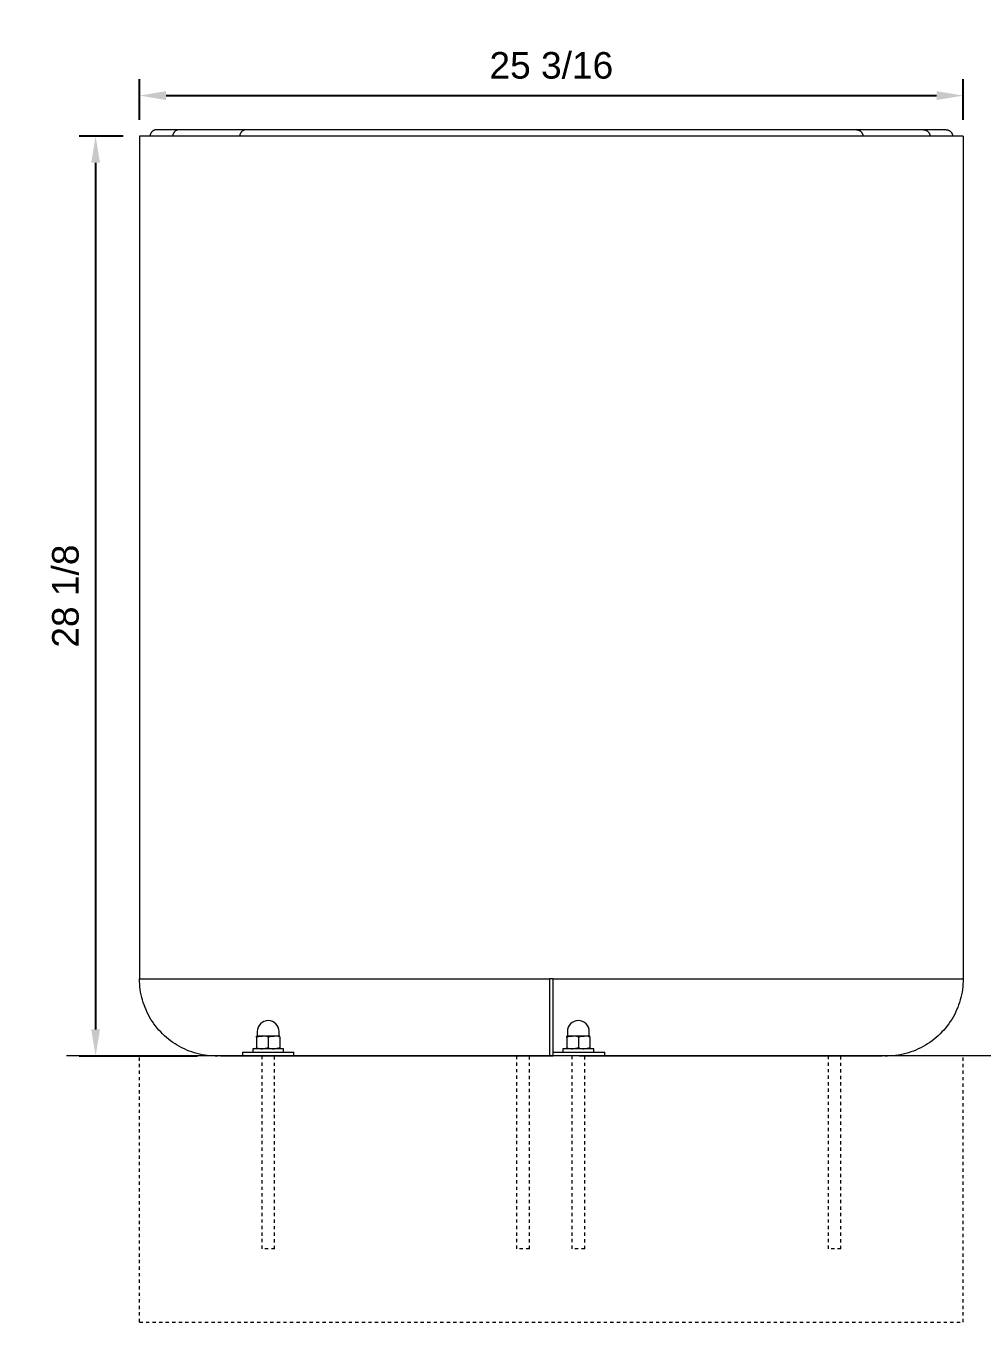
# Model space of a CAD drawing. Header units: inches. Extents: x 4 to 96.5, y 3.2 to 71.9.
# Drawn here: x 4.01 to 33.26, y 32.26 to 71.93 of the extents above; entities that cross this region are included whole.
import ezdxf

# ---------------------------------------------------------------- set-up
doc = ezdxf.new("R2010")
doc.units = ezdxf.units.IN
doc.linetypes.add('HIDDEN', pattern=[1.905, 1.27, -0.635])
for name, color, linetype, lineweight in [('ZANO_R', 7, 'Continuous', 0), ('ZANO_R_przerywana', 250, 'HIDDEN', 0), ('ZANO_W', 1, 'Continuous', 0)]:
    doc.layers.add(name, color=color, linetype=linetype, lineweight=lineweight)
doc.styles.add('Arial', font='arial.ttf')
doc.styles.get("Standard").update_dxf_attribs({"font": 'arial.ttf'})
doc.dimstyles.new('amerykanie', dxfattribs={"dimtxt": 50, "dimasz": 50, "dimexe": 0.5, "dimexo": 0.5, "dimgap": 1, "dimtad": 1, "dimdec": 0, "dimzin": 0, "dimlunit": 5, "dimtxsty": 'Standard', "dimcen": 0.09, "dimclrd": 1, "dimclre": 1, "dimclrt": 1, "dimazin": 0, "dimtfac": 1, "dimtdec": 0, "dimtmove": 0, "dimatfit": 3, "dimfxl": 1, "dimtzin": 0, "dimarcsym": 1})

# ---------------------------------------------------------------- blocks, each defined once
blk = doc.blocks.new('*D352')
at = {"layer": 'ZANO_W', "color": 1, "lineweight": -2}
for p, q in [((7.488, 69.054), (7.488, 70.298)), ((32.684, 69.054), (32.684, 70.298)), ((8.3, 69.798), (31.871, 69.798))]:
    blk.add_line(p, q, dxfattribs=at)
at = {"layer": 'ZANO_W', "color": 1}
for points in [[(8.3, 69.933), (8.3, 69.663), (7.488, 69.798)], [(31.871, 69.663), (31.871, 69.933), (32.684, 69.798)]]:
    blk.add_solid(points, dxfattribs=at)
at = {"layer": 'ZANO_W', "color": 1, "insert": (20.086, 70.718), "char_height": 0.8125, "attachment_point": 5, "style": 'Arial'}
blk.add_mtext('25 3/16', dxfattribs=at)
blk = doc.blocks.new('*D353')
at = {"layer": 'ZANO_W', "color": 1, "lineweight": -2}
for p, q in [((6.988, 68.554), (5.645, 68.554)), ((6.145, 67.741), (6.145, 41.217)), ((9.265, 40.404), (5.645, 40.404))]:
    blk.add_line(p, q, dxfattribs=at)
at = {"layer": 'ZANO_W', "color": 1}
for points in [[(6.28, 67.741), (6.01, 67.741), (6.145, 68.554)], [(6.01, 41.217), (6.28, 41.217), (6.145, 40.404)]]:
    blk.add_solid(points, dxfattribs=at)
at = {"layer": 'ZANO_W', "color": 1, "insert": (5.225, 54.479), "char_height": 0.8125, "attachment_point": 5, "rotation": 90, "style": 'Arial'}
blk.add_mtext('28 1/8', dxfattribs=at)

msp = doc.modelspace()

# ---------------------------------------------------------------- linework, layer by layer
at = {"layer": 'ZANO_R'}
for p, q in [((7.82685, 68.6321), (7.82428, 68.62589)), ((7.82964, 68.63822), (7.82685, 68.6321)), ((7.83263, 68.64424), (7.82964, 68.63822)), ((7.83582, 68.65016), (7.83263, 68.64424)), ((7.83921, 68.65596), (7.83582, 68.65016)), ((7.8428, 68.66164), (7.83921, 68.65596)), ((7.84659, 68.6672), (7.8428, 68.66164)), ((7.85055, 68.67262), (7.84659, 68.6672)), ((7.85471, 68.67791), (7.85055, 68.67262)), ((7.85904, 68.68305), (7.85471, 68.67791)), ((7.86354, 68.68804), (7.85904, 68.68305)), ((7.86821, 68.69287), (7.86354, 68.68804)), ((7.87304, 68.69754), (7.86821, 68.69287)), ((7.87803, 68.70204), (7.87304, 68.69754)), ((7.88317, 68.70637), (7.87803, 68.70204)), ((7.88846, 68.71053), (7.88317, 68.70637)), ((7.89388, 68.7145), (7.88846, 68.71053)), ((7.89944, 68.71828), (7.89388, 68.7145)), ((7.90512, 68.72187), (7.89944, 68.71828)), ((7.91093, 68.72526), (7.90512, 68.72187)), ((7.91684, 68.72845), (7.91093, 68.72526)), ((7.92286, 68.73144), (7.91684, 68.72845)), ((7.92898, 68.73423), (7.92286, 68.73144)), ((7.93519, 68.7368), (7.92898, 68.73423)), ((7.94148, 68.73916), (7.93519, 68.7368)), ((7.94785, 68.7413), (7.94148, 68.73916)), ((7.95429, 68.74322), (7.94785, 68.7413)), ((7.96079, 68.74493), (7.95429, 68.74322)), ((7.96735, 68.74641), (7.96079, 68.74493)), ((7.97395, 68.74766), (7.96735, 68.74641)), ((7.9806, 68.74869), (7.97395, 68.74766)), ((7.98727, 68.74949), (7.9806, 68.74869)), ((7.99397, 68.75007), (7.98727, 68.74949)), ((8.00068, 68.75041), (7.99397, 68.75007)), ((8.0074, 68.75052), (8.00068, 68.75041)), ((8.0507, 68.75052), (8.0074, 68.75052)), ((8.06322, 68.75052), (8.0507, 68.75052)), ((8.06542, 68.75052), (8.06322, 68.75052)), ((8.13466, 68.75052), (8.06542, 68.75052)), ((8.13723, 68.75052), (8.13466, 68.75052)), ((8.13793, 68.75052), (8.13723, 68.75052)), ((8.14054, 68.75052), (8.13793, 68.75052)), ((8.14125, 68.75052), (8.14054, 68.75052)), ((8.14389, 68.75052), (8.14125, 68.75052)), ((8.1446, 68.75052), (8.14389, 68.75052)), ((8.14728, 68.75052), (8.1446, 68.75052)), ((8.148, 68.75052), (8.14728, 68.75052)), ((8.15071, 68.75052), (8.148, 68.75052)), ((8.15143, 68.75052), (8.15071, 68.75052)), ((8.15418, 68.75052), (8.15143, 68.75052)), ((8.1549, 68.75052), (8.15418, 68.75052)), ((8.1577, 68.75052), (8.1549, 68.75052)), ((8.15841, 68.75052), (8.1577, 68.75052)), ((8.16126, 68.75052), (8.15841, 68.75052)), ((8.16196, 68.75052), (8.16126, 68.75052)), ((8.16485, 68.75052), (8.16196, 68.75052)), ((8.16555, 68.75052), (8.16485, 68.75052)), ((8.16849, 68.75052), (8.16555, 68.75052)), ((8.16918, 68.75052), (8.16849, 68.75052)), ((8.17217, 68.75052), (8.16918, 68.75052)), ((8.17285, 68.75052), (8.17217, 68.75052)), ((8.1759, 68.75052), (8.17285, 68.75052)), ((8.17655, 68.75052), (8.1759, 68.75052)), ((8.42791, 68.75052), (8.17655, 68.75052)), ((8.70017, 68.75052), (8.42791, 68.75052)), ((8.51963, 68.6321), (8.51705, 68.62589)), ((8.52241, 68.63822), (8.51963, 68.6321)), ((8.5254, 68.64424), (8.52241, 68.63822)), ((8.52859, 68.65016), (8.5254, 68.64424)), ((8.53199, 68.65596), (8.52859, 68.65016)), ((8.53558, 68.66164), (8.53199, 68.65596)), ((8.53936, 68.6672), (8.53558, 68.66164)), ((8.54333, 68.67262), (8.53936, 68.6672)), ((8.54748, 68.67791), (8.54333, 68.67262)), ((8.55181, 68.68305), (8.54748, 68.67791)), ((8.55631, 68.68804), (8.55181, 68.68305)), ((8.56098, 68.69287), (8.55631, 68.68804)), ((8.56582, 68.69754), (8.56098, 68.69287)), ((8.57081, 68.70204), (8.56582, 68.69754)), ((8.57595, 68.70637), (8.57081, 68.70204)), ((8.58123, 68.71053), (8.57595, 68.70637)), ((8.58666, 68.7145), (8.58123, 68.71053)), ((8.59221, 68.71828), (8.58666, 68.7145)), ((8.5979, 68.72187), (8.59221, 68.71828)), ((8.6037, 68.72526), (8.5979, 68.72187)), ((8.60961, 68.72845), (8.6037, 68.72526)), ((8.61563, 68.73144), (8.60961, 68.72845)), ((8.62175, 68.73423), (8.61563, 68.73144)), ((8.62796, 68.7368), (8.62175, 68.73423)), ((8.63425, 68.73916), (8.62796, 68.7368)), ((8.64062, 68.7413), (8.63425, 68.73916)), ((8.64706, 68.74322), (8.64062, 68.7413)), ((8.65357, 68.74493), (8.64706, 68.74322)), ((8.66012, 68.74641), (8.65357, 68.74493)), ((8.66673, 68.74766), (8.66012, 68.74641)), ((8.67337, 68.74869), (8.66673, 68.74766)), ((8.68004, 68.74949), (8.67337, 68.74869)), ((8.68674, 68.75007), (8.68004, 68.74949)), ((8.69345, 68.75041), (8.68674, 68.75007)), ((8.70017, 68.75052), (8.69345, 68.75041)), ((9.25788, 68.75052), (8.70017, 68.75052)), ((9.26166, 68.75052), (9.25788, 68.75052)), ((9.26868, 68.75052), (9.26166, 68.75052)), ((9.27245, 68.75052), (9.26868, 68.75052)), ((9.27952, 68.75052), (9.27245, 68.75052)), ((9.2833, 68.75052), (9.27952, 68.75052)), ((9.2904, 68.75052), (9.2833, 68.75052)), ((9.29419, 68.75052), (9.2904, 68.75052)), ((9.30133, 68.75052), (9.29419, 68.75052)), ((9.30513, 68.75052), (9.30133, 68.75052)), ((9.3123, 68.75052), (9.30513, 68.75052)), ((9.31612, 68.75052), (9.3123, 68.75052)), ((9.32331, 68.75052), (9.31612, 68.75052)), ((10.10138, 68.75052), (9.32331, 68.75052)), ((10.75087, 68.75052), (10.10138, 68.75052)), ((10.57033, 68.6321), (10.56776, 68.62589)), ((10.57311, 68.63822), (10.57033, 68.6321)), ((10.5761, 68.64424), (10.57311, 68.63822)), ((10.57929, 68.65016), (10.5761, 68.64424)), ((10.58269, 68.65596), (10.57929, 68.65016)), ((10.58628, 68.66164), (10.58269, 68.65596)), ((10.59006, 68.6672), (10.58628, 68.66164)), ((10.59403, 68.67262), (10.59006, 68.6672)), ((10.59818, 68.67791), (10.59403, 68.67262)), ((10.60251, 68.68305), (10.59818, 68.67791)), ((10.60701, 68.68804), (10.60251, 68.68305)), ((10.61169, 68.69287), (10.60701, 68.68804)), ((10.61652, 68.69754), (10.61169, 68.69287)), ((10.62151, 68.70204), (10.61652, 68.69754)), ((10.62665, 68.70637), (10.62151, 68.70204)), ((10.63194, 68.71053), (10.62665, 68.70637)), ((10.63736, 68.7145), (10.63194, 68.71053)), ((10.64292, 68.71828), (10.63736, 68.7145)), ((10.6486, 68.72187), (10.64292, 68.71828)), ((10.6544, 68.72526), (10.6486, 68.72187)), ((10.66031, 68.72845), (10.6544, 68.72526)), ((10.66633, 68.73144), (10.66031, 68.72845)), ((10.67245, 68.73423), (10.66633, 68.73144)), ((10.67866, 68.7368), (10.67245, 68.73423)), ((10.68496, 68.73916), (10.67866, 68.7368)), ((10.69133, 68.7413), (10.68496, 68.73916)), ((10.69777, 68.74322), (10.69133, 68.7413)), ((10.70427, 68.74493), (10.69777, 68.74322)), ((10.71083, 68.74641), (10.70427, 68.74493)), ((10.71743, 68.74766), (10.71083, 68.74641)), ((10.72407, 68.74869), (10.71743, 68.74766)), ((10.73074, 68.74949), (10.72407, 68.74869)), ((10.73744, 68.75007), (10.73074, 68.74949)), ((10.74415, 68.75041), (10.73744, 68.75007)), ((10.75087, 68.75052), (10.74415, 68.75041)), ((12.89686, 68.75052), (10.75087, 68.75052)), ((12.9669, 68.75052), (12.89686, 68.75052)), ((14.92344, 68.75052), (12.9669, 68.75052)), ((14.92386, 68.75052), (14.92344, 68.75052)), ((14.96181, 68.75052), (14.92386, 68.75052)), ((14.96219, 68.75052), (14.96181, 68.75052)), ((15.00023, 68.75052), (14.96219, 68.75052)), ((15.00058, 68.75052), (15.00023, 68.75052)), ((15.03869, 68.75052), (15.00058, 68.75052)), ((25.13292, 68.75052), (15.03869, 68.75052)), ((25.17102, 68.75052), (25.13292, 68.75052)), ((25.17137, 68.75052), (25.17102, 68.75052)), ((25.20941, 68.75052), (25.17137, 68.75052)), ((25.20979, 68.75052), (25.20941, 68.75052)), ((25.24774, 68.75052), (25.20979, 68.75052)), ((25.24817, 68.75052), (25.24774, 68.75052)), ((27.2047, 68.75052), (25.24817, 68.75052)), ((27.27474, 68.75052), (27.2047, 68.75052)), ((29.42073, 68.75052), (27.27474, 68.75052)), ((30.07023, 68.75052), (29.42073, 68.75052)), ((29.42073, 68.75052), (29.42745, 68.75041)), ((29.42745, 68.75041), (29.43416, 68.75007)), ((29.43416, 68.75007), (29.44086, 68.74949)), ((29.44086, 68.74949), (29.44753, 68.74869)), ((29.44753, 68.74869), (29.45417, 68.74766)), ((29.45417, 68.74766), (29.46078, 68.74641)), ((29.46078, 68.74641), (29.46733, 68.74493)), ((29.46733, 68.74493), (29.47384, 68.74322)), ((29.47384, 68.74322), (29.48028, 68.7413)), ((29.48028, 68.7413), (29.48665, 68.73916)), ((29.48665, 68.73916), (29.49294, 68.7368)), ((29.49294, 68.7368), (29.49915, 68.73423)), ((29.49915, 68.73423), (29.50527, 68.73144)), ((29.50527, 68.73144), (29.51129, 68.72845)), ((29.51129, 68.72845), (29.5172, 68.72526)), ((29.5172, 68.72526), (29.523, 68.72187)), ((29.523, 68.72187), (29.52869, 68.71828)), ((29.52869, 68.71828), (29.53424, 68.7145)), ((29.53424, 68.7145), (29.53967, 68.71053)), ((29.53967, 68.71053), (29.54495, 68.70637)), ((29.54495, 68.70637), (29.55009, 68.70204)), ((29.55009, 68.70204), (29.55508, 68.69754)), ((29.55508, 68.69754), (29.55992, 68.69287)), ((29.55992, 68.69287), (29.56459, 68.68804)), ((29.56459, 68.68804), (29.56909, 68.68305)), ((29.56909, 68.68305), (29.57342, 68.67791)), ((29.57342, 68.67791), (29.57757, 68.67262)), ((29.57757, 68.67262), (29.58154, 68.6672)), ((29.58154, 68.6672), (29.58532, 68.66164)), ((29.58532, 68.66164), (29.58891, 68.65596)), ((29.58891, 68.65596), (29.59231, 68.65016)), ((29.59231, 68.65016), (29.5955, 68.64424)), ((29.5955, 68.64424), (29.59849, 68.63822)), ((29.59849, 68.63822), (29.60127, 68.6321)), ((29.60127, 68.6321), (29.60385, 68.62589)), ((30.84829, 68.75052), (30.07023, 68.75052)), ((30.85549, 68.75052), (30.84829, 68.75052)), ((30.85931, 68.75052), (30.85549, 68.75052)), ((30.86647, 68.75052), (30.85931, 68.75052)), ((30.87028, 68.75052), (30.86647, 68.75052)), ((30.87741, 68.75052), (30.87028, 68.75052)), ((30.8812, 68.75052), (30.87741, 68.75052)), ((30.8883, 68.75052), (30.8812, 68.75052)), ((30.89209, 68.75052), (30.8883, 68.75052)), ((30.89915, 68.75052), (30.89209, 68.75052)), ((30.90293, 68.75052), (30.89915, 68.75052)), ((30.90995, 68.75052), (30.90293, 68.75052)), ((30.91372, 68.75052), (30.90995, 68.75052)), ((31.47143, 68.75052), (30.91372, 68.75052)), ((31.7437, 68.75052), (31.47143, 68.75052)), ((31.47143, 68.75052), (31.47815, 68.75041)), ((31.47815, 68.75041), (31.48486, 68.75007)), ((31.48486, 68.75007), (31.49156, 68.74949)), ((31.49156, 68.74949), (31.49823, 68.74869)), ((31.49823, 68.74869), (31.50488, 68.74766)), ((31.50488, 68.74766), (31.51148, 68.74641)), ((31.51148, 68.74641), (31.51804, 68.74493)), ((31.51804, 68.74493), (31.52454, 68.74322)), ((31.52454, 68.74322), (31.53098, 68.7413)), ((31.53098, 68.7413), (31.53735, 68.73916)), ((31.53735, 68.73916), (31.54364, 68.7368)), ((31.54364, 68.7368), (31.54985, 68.73423)), ((31.54985, 68.73423), (31.55597, 68.73144)), ((31.55597, 68.73144), (31.56199, 68.72845)), ((31.56199, 68.72845), (31.56791, 68.72526)), ((31.56791, 68.72526), (31.57371, 68.72187)), ((31.57371, 68.72187), (31.57939, 68.71828)), ((31.57939, 68.71828), (31.58495, 68.7145)), ((31.58495, 68.7145), (31.59037, 68.71053)), ((31.59037, 68.71053), (31.59566, 68.70637)), ((31.59566, 68.70637), (31.6008, 68.70204)), ((31.6008, 68.70204), (31.60579, 68.69754)), ((31.60579, 68.69754), (31.61062, 68.69287)), ((31.61062, 68.69287), (31.61529, 68.68804)), ((31.61529, 68.68804), (31.61979, 68.68305)), ((31.61979, 68.68305), (31.62412, 68.67791)), ((31.62412, 68.67791), (31.62828, 68.67262)), ((31.62828, 68.67262), (31.63225, 68.6672)), ((31.63225, 68.6672), (31.63603, 68.66164)), ((31.63603, 68.66164), (31.63962, 68.65596)), ((31.63962, 68.65596), (31.64301, 68.65016)), ((31.64301, 68.65016), (31.6462, 68.64424)), ((31.6462, 68.64424), (31.64919, 68.63822)), ((31.64919, 68.63822), (31.65198, 68.6321)), ((31.65198, 68.6321), (31.65455, 68.62589)), ((31.99505, 68.75052), (31.7437, 68.75052)), ((31.99571, 68.75052), (31.99505, 68.75052)), ((31.99876, 68.75052), (31.99571, 68.75052)), ((31.99943, 68.75052), (31.99876, 68.75052)), ((32.00242, 68.75052), (31.99943, 68.75052)), ((32.00311, 68.75052), (32.00242, 68.75052)), ((32.00605, 68.75052), (32.00311, 68.75052)), ((32.00675, 68.75052), (32.00605, 68.75052)), ((32.00964, 68.75052), (32.00675, 68.75052)), ((32.01035, 68.75052), (32.00964, 68.75052)), ((32.01319, 68.75052), (32.01035, 68.75052)), ((32.0139, 68.75052), (32.01319, 68.75052)), ((32.0167, 68.75052), (32.0139, 68.75052)), ((32.01742, 68.75052), (32.0167, 68.75052)), ((32.02017, 68.75052), (32.01742, 68.75052)), ((32.02089, 68.75052), (32.02017, 68.75052)), ((32.0236, 68.75052), (32.02089, 68.75052)), ((32.02433, 68.75052), (32.0236, 68.75052)), ((32.027, 68.75052), (32.02433, 68.75052)), ((32.02772, 68.75052), (32.027, 68.75052)), ((32.03035, 68.75052), (32.02772, 68.75052)), ((32.03107, 68.75052), (32.03035, 68.75052)), ((32.03367, 68.75052), (32.03107, 68.75052)), ((32.03438, 68.75052), (32.03367, 68.75052)), ((32.03695, 68.75052), (32.03438, 68.75052)), ((32.10618, 68.75052), (32.03695, 68.75052)), ((32.10839, 68.75052), (32.10618, 68.75052)), ((32.1209, 68.75052), (32.10839, 68.75052)), ((32.1642, 68.75052), (32.1209, 68.75052)), ((32.1642, 68.75052), (32.17092, 68.75041)), ((32.17092, 68.75041), (32.17764, 68.75007)), ((32.17764, 68.75007), (32.18433, 68.74949)), ((32.18433, 68.74949), (32.19101, 68.74869)), ((32.19101, 68.74869), (32.19765, 68.74766)), ((32.19765, 68.74766), (32.20425, 68.74641)), ((32.20425, 68.74641), (32.21081, 68.74493)), ((32.21081, 68.74493), (32.21731, 68.74322)), ((32.21731, 68.74322), (32.22375, 68.7413)), ((32.22375, 68.7413), (32.23012, 68.73916)), ((32.23012, 68.73916), (32.23642, 68.7368)), ((32.23642, 68.7368), (32.24263, 68.73423)), ((32.24263, 68.73423), (32.24874, 68.73144)), ((32.24874, 68.73144), (32.25476, 68.72845)), ((32.25476, 68.72845), (32.26068, 68.72526)), ((32.26068, 68.72526), (32.26648, 68.72187)), ((32.26648, 68.72187), (32.27216, 68.71828)), ((32.27216, 68.71828), (32.27772, 68.7145)), ((32.27772, 68.7145), (32.28314, 68.71053)), ((32.28314, 68.71053), (32.28843, 68.70637)), ((32.28843, 68.70637), (32.29357, 68.70204)), ((32.29357, 68.70204), (32.29856, 68.69754)), ((32.29856, 68.69754), (32.30339, 68.69287)), ((32.30339, 68.69287), (32.30806, 68.68804)), ((32.30806, 68.68804), (32.31257, 68.68305)), ((32.31257, 68.68305), (32.3169, 68.67791)), ((32.3169, 68.67791), (32.32105, 68.67262)), ((32.32105, 68.67262), (32.32502, 68.6672)), ((32.32502, 68.6672), (32.3288, 68.66164)), ((32.3288, 68.66164), (32.33239, 68.65596)), ((32.33239, 68.65596), (32.33578, 68.65016)), ((32.33578, 68.65016), (32.33898, 68.64424)), ((32.33898, 68.64424), (32.34197, 68.63822)), ((32.34197, 68.63822), (32.34475, 68.6321)), ((32.34475, 68.6321), (32.34732, 68.62589)), ((7.48785, 68.55368), (7.48785, 42.76724)), ((7.48796, 68.55368), (7.48786, 68.55368)), ((32.68376, 68.55368), (7.48796, 68.55368)), ((7.81067, 68.5604), (7.81056, 68.55368)), ((7.81102, 68.56711), (7.81067, 68.5604)), ((7.81159, 68.57381), (7.81102, 68.56711)), ((7.81239, 68.58048), (7.81159, 68.57381)), ((7.81342, 68.58713), (7.81239, 68.58048)), ((7.81467, 68.59373), (7.81342, 68.58713)), ((7.81615, 68.60029), (7.81467, 68.59373)), ((7.81786, 68.60679), (7.81615, 68.60029)), ((7.81978, 68.61323), (7.81786, 68.60679)), ((7.82192, 68.6196), (7.81978, 68.61323)), ((7.82428, 68.62589), (7.82192, 68.6196)), ((8.50344, 68.5604), (8.50333, 68.55368)), ((8.50379, 68.56711), (8.50344, 68.5604)), ((8.50436, 68.57381), (8.50379, 68.56711)), ((8.50516, 68.58048), (8.50436, 68.57381)), ((8.50619, 68.58713), (8.50516, 68.58048)), ((8.50745, 68.59373), (8.50619, 68.58713)), ((8.50893, 68.60029), (8.50745, 68.59373)), ((8.51063, 68.60679), (8.50893, 68.60029)), ((8.51255, 68.61323), (8.51063, 68.60679)), ((8.51469, 68.6196), (8.51255, 68.61323)), ((8.51705, 68.62589), (8.51469, 68.6196)), ((10.55415, 68.5604), (10.55403, 68.55368)), ((10.55449, 68.56711), (10.55415, 68.5604)), ((10.55506, 68.57381), (10.55449, 68.56711)), ((10.55587, 68.58048), (10.55506, 68.57381)), ((10.55689, 68.58713), (10.55587, 68.58048)), ((10.55815, 68.59373), (10.55689, 68.58713)), ((10.55963, 68.60029), (10.55815, 68.59373)), ((10.56133, 68.60679), (10.55963, 68.60029)), ((10.56325, 68.61323), (10.56133, 68.60679)), ((10.5654, 68.6196), (10.56325, 68.61323)), ((10.56776, 68.62589), (10.5654, 68.6196)), ((29.60385, 68.62589), (29.60621, 68.6196)), ((29.60621, 68.6196), (29.60835, 68.61323)), ((29.60835, 68.61323), (29.61027, 68.60679)), ((29.61027, 68.60679), (29.61197, 68.60029)), ((29.61197, 68.60029), (29.61345, 68.59373)), ((29.61345, 68.59373), (29.61471, 68.58713)), ((29.61471, 68.58713), (29.61574, 68.58048)), ((29.61574, 68.58048), (29.61654, 68.57381)), ((29.61654, 68.57381), (29.61711, 68.56711)), ((29.61711, 68.56711), (29.61746, 68.5604)), ((29.61746, 68.5604), (29.61757, 68.55368)), ((31.65455, 68.62589), (31.65691, 68.6196)), ((31.65691, 68.6196), (31.65905, 68.61323)), ((31.65905, 68.61323), (31.66097, 68.60679)), ((31.66097, 68.60679), (31.66268, 68.60029)), ((31.66268, 68.60029), (31.66416, 68.59373)), ((31.66416, 68.59373), (31.66541, 68.58713)), ((31.66541, 68.58713), (31.66644, 68.58048)), ((31.66644, 68.58048), (31.66724, 68.57381)), ((31.66724, 68.57381), (31.66782, 68.56711)), ((31.66782, 68.56711), (31.66816, 68.5604)), ((31.66816, 68.5604), (31.66827, 68.55368)), ((32.34732, 68.62589), (32.34968, 68.6196)), ((32.34968, 68.6196), (32.35182, 68.61323)), ((32.35182, 68.61323), (32.35375, 68.60679)), ((32.35375, 68.60679), (32.35545, 68.60029)), ((32.35545, 68.60029), (32.35693, 68.59373)), ((32.35693, 68.59373), (32.35818, 68.58713)), ((32.35818, 68.58713), (32.35921, 68.58048)), ((32.35921, 68.58048), (32.36001, 68.57381)), ((32.36001, 68.57381), (32.36059, 68.56711)), ((32.36059, 68.56711), (32.36093, 68.5604)), ((32.36093, 68.5604), (32.36105, 68.55368)), ((32.68374, 68.55368), (32.68376, 68.55368)), ((32.68376, 68.55368), (32.68376, 68.55368)), ((32.68376, 68.55368), (32.68376, 42.76724)), ((7.48786, 42.76724), (7.48796, 42.76724)), ((7.48796, 42.76724), (7.48845, 42.76724)), ((7.48797, 42.76724), (7.48796, 42.76429)), ((7.48937, 42.68285), (7.48796, 42.76429)), ((7.48845, 42.76724), (7.49058, 42.76724)), ((7.49358, 42.6015), (7.48937, 42.68285)), ((7.49058, 42.76724), (7.4996, 42.76724)), ((7.50059, 42.52035), (7.49358, 42.6015)), ((7.4996, 42.76724), (7.53712, 42.76724)), ((7.5104, 42.43949), (7.50059, 42.52035)), ((7.53712, 42.76724), (7.69425, 42.76724)), ((7.69425, 42.76724), (8.36232, 42.76724)), ((8.36232, 42.76724), (11.14951, 42.76724)), ((11.14951, 42.76724), (20.02687, 42.76724)), ((20.14497, 42.76724), (20.02687, 42.76724)), ((20.02687, 42.76724), (20.02687, 40.40513)), ((20.14497, 42.76724), (32.6837, 42.76724)), ((20.14497, 40.40516), (20.14497, 42.76724)), ((32.67125, 42.52035), (32.66144, 42.43949)), ((32.67826, 42.6015), (32.67125, 42.52035)), ((32.68247, 42.68285), (32.67826, 42.6015)), ((32.68387, 42.76429), (32.68247, 42.68285)), ((32.68387, 42.76724), (32.6837, 42.76724)), ((32.68387, 42.76724), (32.68387, 42.76429)), ((7.52299, 42.35901), (7.5104, 42.43949)), ((7.53835, 42.27902), (7.52299, 42.35901)), ((7.55645, 42.1996), (7.53835, 42.27902)), ((7.57729, 42.12085), (7.55645, 42.1996)), ((7.60082, 42.04287), (7.57729, 42.12085)), ((32.59455, 42.12085), (32.57101, 42.04287)), ((32.61538, 42.1996), (32.59455, 42.12085)), ((32.63349, 42.27902), (32.61538, 42.1996)), ((32.64885, 42.35901), (32.63349, 42.27902)), ((32.66144, 42.43949), (32.64885, 42.35901)), ((7.62703, 41.96575), (7.60082, 42.04287)), ((7.65589, 41.88958), (7.62703, 41.96575)), ((7.68735, 41.81445), (7.65589, 41.88958)), ((7.72139, 41.74044), (7.68735, 41.81445)), ((7.75795, 41.66766), (7.72139, 41.74044)), ((7.79701, 41.59618), (7.75795, 41.66766)), ((32.41388, 41.66766), (32.37483, 41.59618)), ((32.45045, 41.74044), (32.41388, 41.66766)), ((32.48449, 41.81445), (32.45045, 41.74044)), ((32.51595, 41.88958), (32.48449, 41.81445)), ((32.5448, 41.96575), (32.51595, 41.88958)), ((32.57101, 42.04287), (32.5448, 41.96575)), ((7.8385, 41.52608), (7.79701, 41.59618)), ((7.88239, 41.45746), (7.8385, 41.52608)), ((7.92862, 41.3904), (7.88239, 41.45746)), ((7.97713, 41.32496), (7.92862, 41.3904)), ((8.02787, 41.26124), (7.97713, 41.32496)), ((8.08078, 41.19931), (8.02787, 41.26124)), ((32.14397, 41.26124), (32.09106, 41.19931)), ((32.19471, 41.32496), (32.14397, 41.26124)), ((32.24322, 41.3904), (32.19471, 41.32496)), ((32.28945, 41.45746), (32.24322, 41.3904)), ((32.33333, 41.52608), (32.28945, 41.45746)), ((32.37483, 41.59618), (32.33333, 41.52608)), ((8.13579, 41.13924), (8.08078, 41.19931)), ((8.19284, 41.0811), (8.13579, 41.13924)), ((8.25186, 41.02496), (8.19284, 41.0811)), ((8.31278, 40.97089), (8.25186, 41.02496)), ((8.37552, 40.91895), (8.31278, 40.97089)), ((8.44003, 40.86921), (8.37552, 40.91895)), ((8.5062, 40.82172), (8.44003, 40.86921)), ((11.07031, 40.98369), (11.07031, 41.01534)), ((11.24747, 41.01534), (11.07031, 41.01534)), ((11.07031, 40.98369), (11.07031, 40.6533)), ((11.09, 41.15313), (11.09, 41.02518)), ((11.60179, 41.01534), (11.24747, 41.01534)), ((11.42463, 40.98369), (11.42463, 40.6533)), ((11.77895, 41.01534), (11.60179, 41.01534)), ((11.75926, 41.02518), (11.75926, 41.15313)), ((11.77895, 40.98369), (11.77895, 41.01534)), ((11.77895, 40.98369), (11.77895, 40.6533)), ((20.5583, 40.98369), (20.5583, 41.01534)), ((20.73546, 41.01534), (20.5583, 41.01534)), ((20.5583, 40.98369), (20.5583, 40.6533)), ((20.57799, 41.15313), (20.57799, 41.02518)), ((21.08978, 41.01534), (20.73546, 41.01534)), ((20.91262, 40.98369), (20.91262, 40.6533)), ((21.26694, 41.01534), (21.08978, 41.01534)), ((21.24725, 41.02518), (21.24725, 41.15313)), ((21.26694, 40.98369), (21.26694, 41.01534)), ((21.26694, 40.98369), (21.26694, 40.6533)), ((31.73181, 40.86921), (31.66563, 40.82172)), ((31.79631, 40.91895), (31.73181, 40.86921)), ((31.85906, 40.97089), (31.79631, 40.91895)), ((31.91998, 41.02496), (31.85906, 40.97089)), ((31.979, 41.0811), (31.91998, 41.02496)), ((32.03605, 41.13924), (31.979, 41.0811)), ((32.09106, 41.19931), (32.03605, 41.13924)), ((8.57398, 40.77654), (8.5062, 40.82172)), ((8.64327, 40.73372), (8.57398, 40.77654)), ((8.714, 40.69332), (8.64327, 40.73372)), ((8.78608, 40.65538), (8.714, 40.69332)), ((8.85943, 40.61995), (8.78608, 40.65538)), ((8.93395, 40.58707), (8.85943, 40.61995)), ((9.00956, 40.55677), (8.93395, 40.58707)), ((9.08618, 40.52911), (9.00956, 40.55677)), ((9.1637, 40.5041), (9.08618, 40.52911)), ((9.24203, 40.48178), (9.1637, 40.5041)), ((9.32109, 40.46217), (9.24203, 40.48178)), ((9.40078, 40.4453), (9.32109, 40.46217)), ((10.63734, 40.52323), (10.63734, 40.40513)), ((10.63734, 40.52323), (11.42471, 40.52323)), ((10.95221, 40.62165), (10.95221, 40.52323)), ((11.89705, 40.62165), (10.95221, 40.62165)), ((11.07031, 40.62165), (11.07031, 40.6533)), ((11.42471, 40.52323), (12.21208, 40.52323)), ((11.77895, 40.62165), (11.77895, 40.6533)), ((11.89705, 40.52323), (11.89705, 40.62165)), ((12.21208, 40.40513), (12.21208, 40.52323)), ((20.14497, 40.52323), (20.93234, 40.52323)), ((20.4402, 40.62165), (20.4402, 40.52323)), ((21.38504, 40.62165), (20.4402, 40.62165)), ((20.5583, 40.62165), (20.5583, 40.6533)), ((20.93234, 40.52323), (21.71972, 40.52323)), ((21.26694, 40.62165), (21.26694, 40.6533)), ((21.38504, 40.52323), (21.38504, 40.62165)), ((21.71972, 40.40513), (21.71972, 40.52323)), ((30.85075, 40.46217), (30.77106, 40.4453)), ((30.92981, 40.48178), (30.85075, 40.46217)), ((31.00814, 40.5041), (30.92981, 40.48178)), ((31.08566, 40.52911), (31.00814, 40.5041)), ((31.16228, 40.55677), (31.08566, 40.52911)), ((31.23789, 40.58707), (31.16228, 40.55677)), ((31.31241, 40.61995), (31.23789, 40.58707)), ((31.38576, 40.65538), (31.31241, 40.61995)), ((31.45784, 40.69332), (31.38576, 40.65538)), ((31.52856, 40.73372), (31.45784, 40.69332)), ((31.59786, 40.77654), (31.52856, 40.73372)), ((31.66563, 40.82172), (31.59786, 40.77654)), ((9.481, 40.43119), (9.40078, 40.4453)), ((9.56166, 40.41985), (9.481, 40.43119)), ((9.64267, 40.4113), (9.56166, 40.41985)), ((9.72392, 40.40554), (9.64267, 40.4113)), ((9.80532, 40.4026), (9.72392, 40.40554)), ((9.88678, 40.40246), (9.80532, 40.4026)), ((9.96819, 40.40513), (9.88678, 40.40246)), ((9.96819, 40.40513), (10.63734, 40.40513)), ((10.63734, 40.40513), (11.42471, 40.40513)), ((11.42471, 40.40513), (12.21208, 40.40513)), ((12.21208, 40.40513), (20.02687, 40.40513)), ((20.02687, 40.40513), (20.14497, 40.40513)), ((20.93234, 40.40513), (20.14497, 40.40513)), ((20.93234, 40.40513), (21.71972, 40.40513)), ((21.71972, 40.40513), (30.20365, 40.40513)), ((30.28506, 40.40246), (30.20365, 40.40513)), ((30.36652, 40.4026), (30.28506, 40.40246)), ((30.44792, 40.40554), (30.36652, 40.4026)), ((30.52917, 40.4113), (30.44792, 40.40554)), ((30.61017, 40.41985), (30.52917, 40.4113)), ((30.69084, 40.43119), (30.61017, 40.41985)), ((30.77106, 40.4453), (30.69084, 40.43119))]:
    msp.add_line(p, q, dxfattribs=at)
at = {"layer": 'ZANO_R', "flags": 128}
for points in [[(11.07031, 40.98369), (11.15711, 41.00665), (11.24747, 41.01534)], [(11.42463, 40.98369), (11.51142, 41.00665), (11.60179, 41.01534)], [(20.5583, 40.98369), (20.6451, 41.00665), (20.73546, 41.01534)], [(20.91262, 40.98369), (20.99941, 41.00665), (21.08978, 41.01534)], [(11.42463, 40.6533), (11.33783, 40.63034), (11.24747, 40.62165)], [(11.77895, 40.6533), (11.69215, 40.63034), (11.60179, 40.62165)], [(20.91262, 40.6533), (20.82582, 40.63034), (20.73546, 40.62165)], [(21.26694, 40.6533), (21.18014, 40.63034), (21.08978, 40.62165)]]:
    msp.add_lwpolyline(points, dxfattribs=at)
at = {"layer": 'ZANO_R'}
for points in [[(10.95221, 40.52323), (11.89705, 40.52323)], [(20.4402, 40.52323), (21.38504, 40.52323)], [(69.24185, 40.40513), (5.2567, 40.40513)], [(11.22779, 40.40513), (11.62147, 40.40513)]]:
    msp.add_lwpolyline(points, dxfattribs=at)
for centre, radius, start, end in [((11.42463, 41.15313), 0.33463, 0, 180), ((20.91262, 41.15313), 0.33463, 0, 180), ((11.08015, 41.02518), 0.00984, 270, 0), ((11.24294, 40.47829), 0.53707, 70.226911, 89.51668), ((11.59726, 40.47829), 0.53707, 70.226929, 89.516663), ((11.7691, 41.02518), 0.00984, 180, 270), ((20.56814, 41.02518), 0.00984, 270, 0), ((20.73093, 40.47829), 0.53707, 70.226911, 89.51668), ((21.08525, 40.47829), 0.53707, 70.226929, 89.516663), ((21.25709, 41.02518), 0.00984, 180, 270), ((11.252, 41.15874), 0.5371, 250.227875, 269.516419), ((11.60632, 41.15874), 0.53711, 250.227928, 269.516399), ((20.73999, 41.15874), 0.5371, 250.227875, 269.516419), ((21.09431, 41.15874), 0.53711, 250.227928, 269.516399)]:
    msp.add_arc(centre, radius, start, end, dxfattribs=at)
at = {"layer": 'ZANO_R_przerywana', "ltscale": 0.05}
for p, q in [((11.22779, 40.40513), (11.22779, 34.49984)), ((11.62147, 34.49984), (11.62147, 40.40513)), ((19.02292, 40.40513), (19.02292, 34.49984)), ((19.4166, 34.49984), (19.4166, 40.40513)), ((20.71578, 40.40513), (20.71578, 34.49984)), ((21.10946, 34.49984), (21.10946, 40.40513)), ((28.54997, 40.40513), (28.54997, 34.49984)), ((28.94366, 34.49984), (28.94366, 40.40513)), ((11.62147, 34.49984), (11.22779, 34.49984)), ((19.4166, 34.49984), (19.02292, 34.49984)), ((21.10946, 34.49984), (20.71578, 34.49984)), ((28.94366, 34.49984), (28.54997, 34.49984))]:
    msp.add_line(p, q, dxfattribs=at)
for points in [[(7.48771, 32.26138), (7.48771, 40.40407)], [(32.68362, 32.26138), (32.68362, 40.40513)], [(7.48771, 32.26138), (32.68362, 32.26138)]]:
    msp.add_lwpolyline(points, dxfattribs=at)

# ---------------------------------------------------------------- dimensions: what is measured, and where the dimension line sits
at = {"layer": 'ZANO_W'}
dim = msp.add_linear_dim(base=(32.68376, 69.79797), p1=(7.48796, 68.55368), p2=(32.68376, 68.55368), dimstyle='amerykanie', override={"dimtxt": 0.8125, "dimasz": 0.8125, "dimgap": 0.5, "dimdec": 4, "dimtxsty": 'Arial', "dimaunit": 1, "dimadec": 1, "dimtdec": 4, "dimtmove": 1, "dimfrac": 2}, dxfattribs=at)
dim.commit()
dim.dimension.update_dxf_attribs({"geometry": '*D352', "text_midpoint": (20.08586, 70.71835)})
dim = msp.add_linear_dim(base=(6.14497, 40.40407), p1=(7.48785, 68.55368), p2=(9.76462, 40.40407), angle=90, dimstyle='amerykanie', override={"dimtxt": 0.8125, "dimasz": 0.8125, "dimgap": 0.5, "dimdec": 4, "dimtxsty": 'Arial', "dimaunit": 1, "dimadec": 1, "dimtdec": 4, "dimtmove": 1, "dimfrac": 2}, dxfattribs=at)
dim.commit()
dim.dimension.update_dxf_attribs({"geometry": '*D353', "text_midpoint": (5.22487, 54.47888)})

doc.saveas('drawing.dxf')
